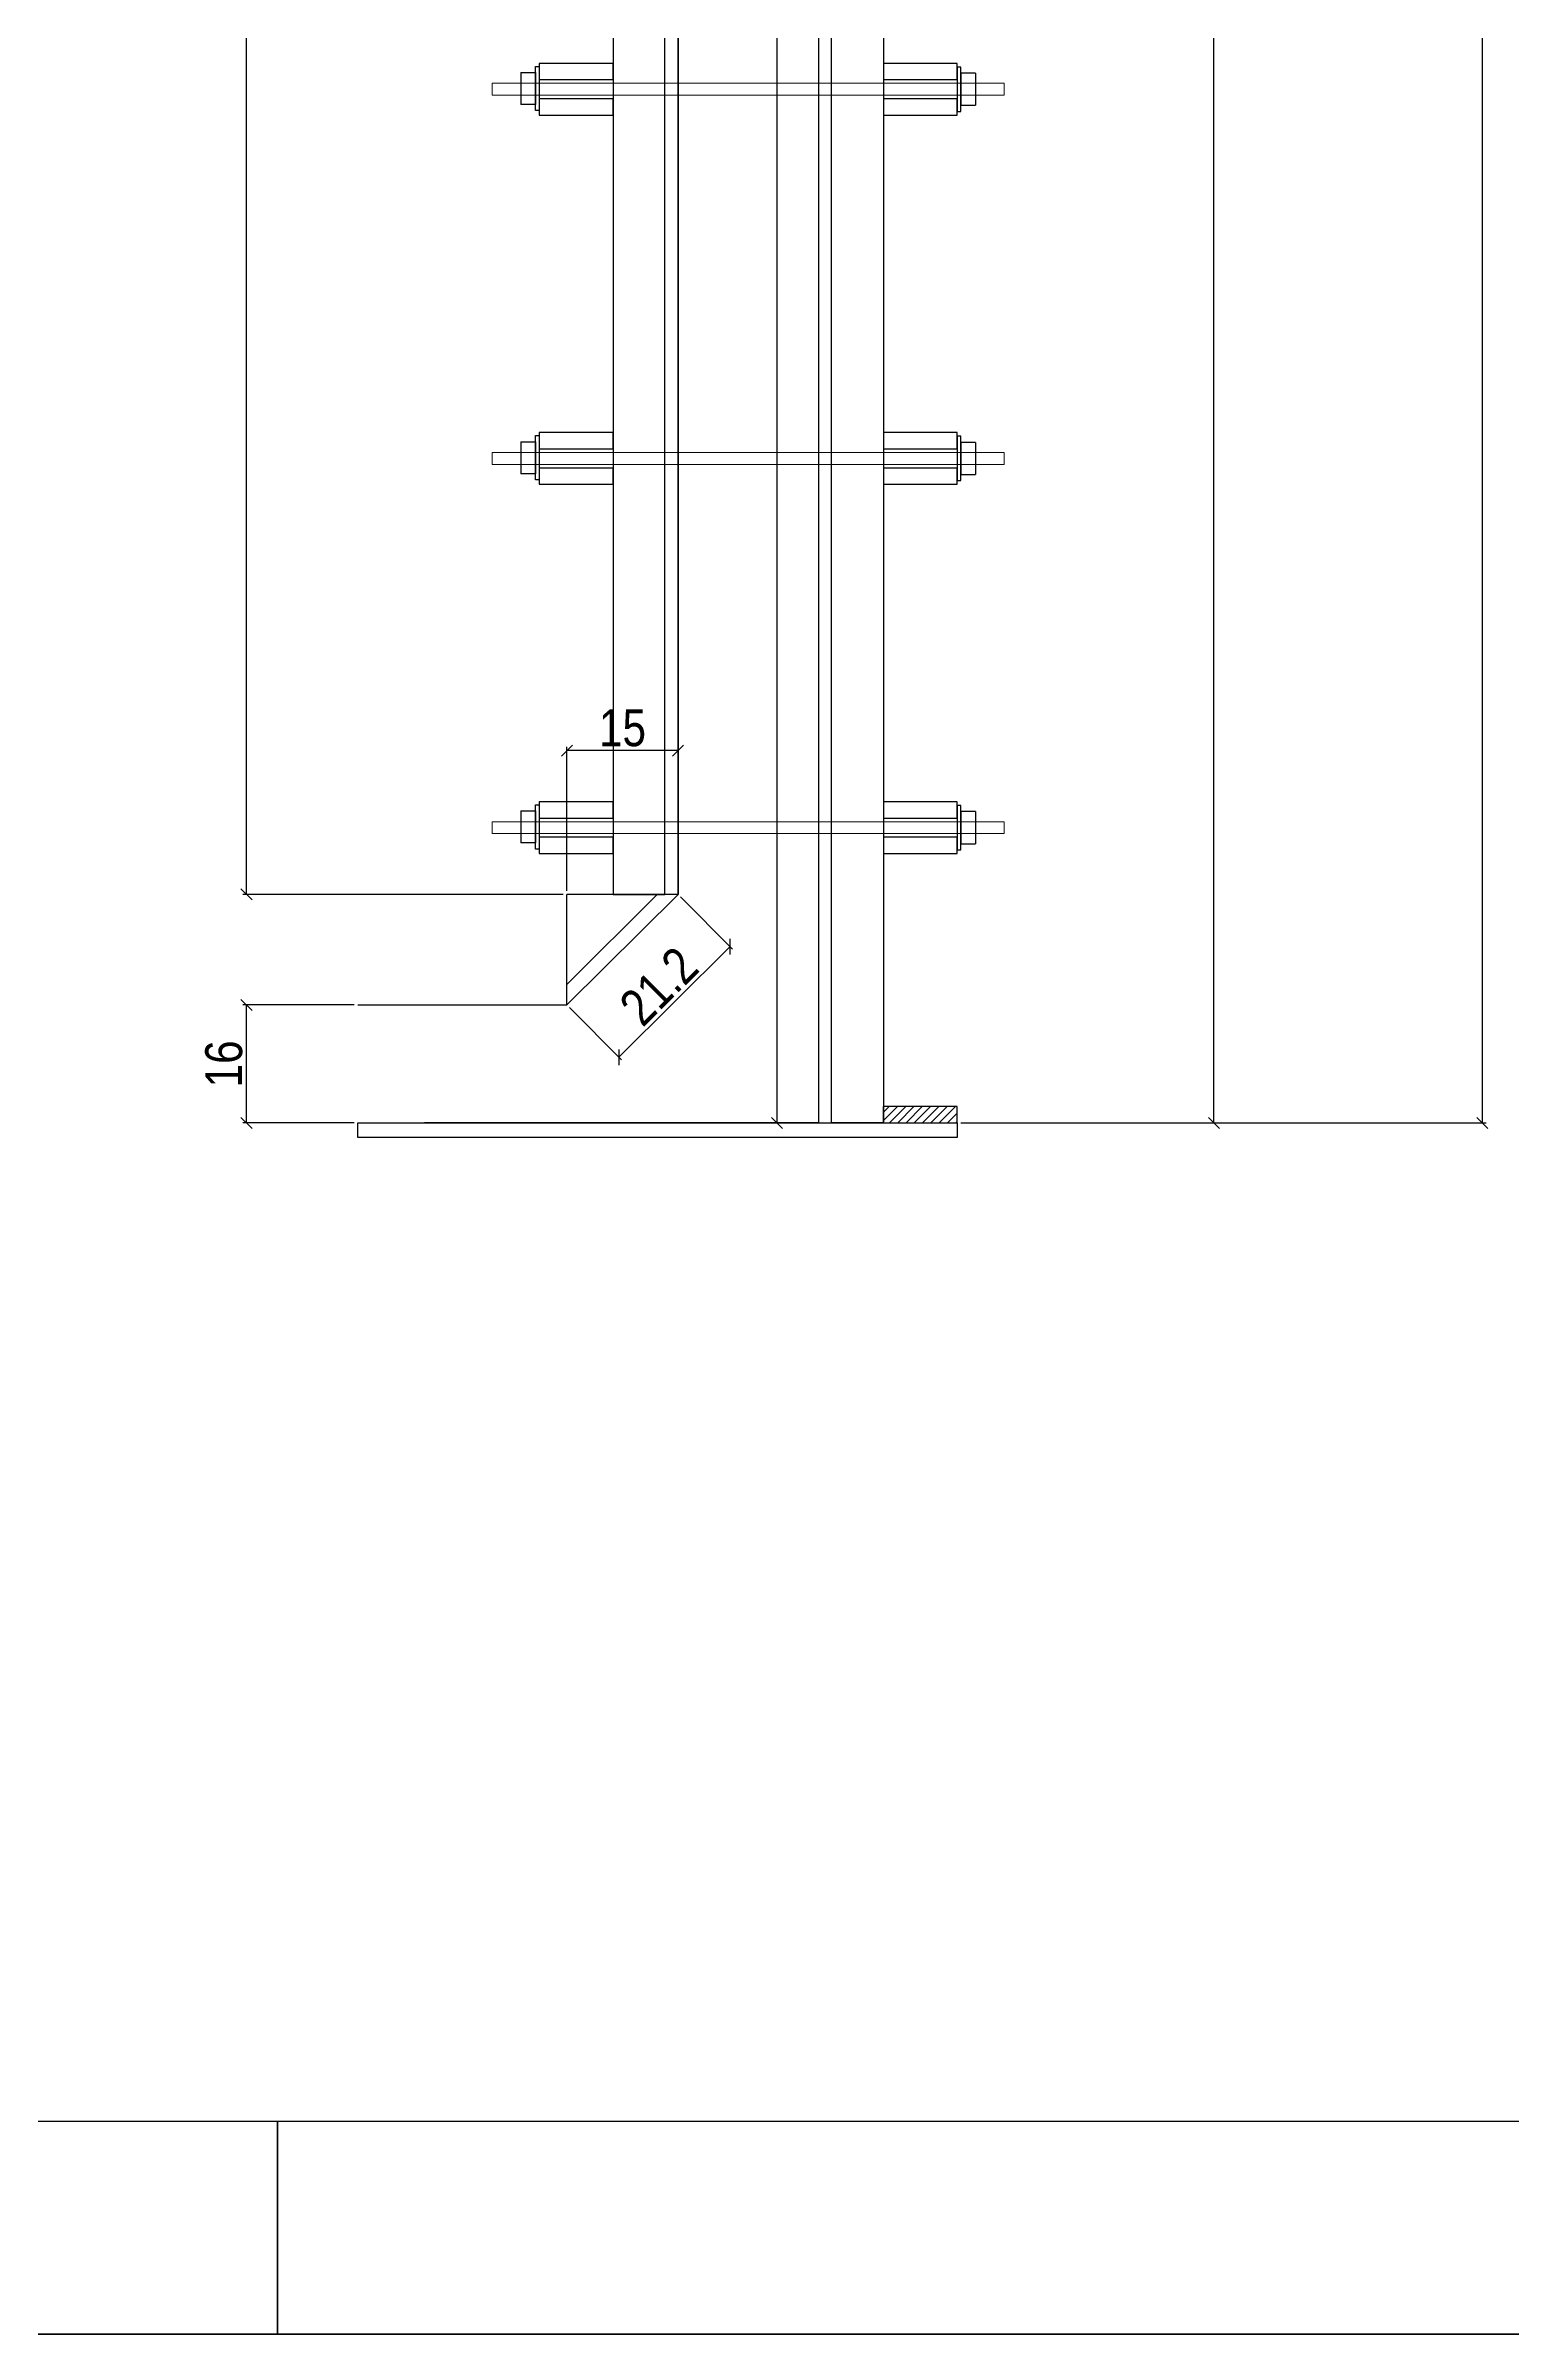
# Model space of a CAD drawing. Extents: x 142292 to 147556, y 149363 to 152785.
# Drawn here: x 144400 to 144797, y 149363 to 149983 of the extents above; entities that cross this region are included whole.
import ezdxf

# ---------------------------------------------------------------- set-up
doc = ezdxf.new("R2010")
doc.units = 0
doc.layers.get('0').update_dxf_attribs({"linetype": 'CONTINUOUS'})
doc.layers.get('DEFPOINTS').update_dxf_attribs({"linetype": 'CONTINUOUS'})
for name, color, linetype in [('1HACHURA MADEIRAS', 1, 'CONTINUOUS'), ('1SARRAFO', 1, 'CONTINUOUS'), ('COTA', 241, 'CONTINUOUS'), ('Painéis', 200, 'CONTINUOUS'), ('presilha', 1, 'CONTINUOUS'), ('SARR_3.5x7', 81, 'CONTINUOUS'), ('VIGAS', 3, 'CONTINUOUS')]:
    doc.layers.add(name, color=color, linetype=linetype)
for name, color, linetype, lineweight in [('CONCRETO', 251, 'CONTINUOUS', 25), ('FOLHA', 255, 'CONTINUOUS', 40), ('SCO-___-LAJ', 2, 'CONTINUOUS', 0)]:
    doc.layers.add(name, color=color, linetype=linetype, lineweight=lineweight)
doc.styles.add('COTA TECNICA 2X', font='techl___.ttf', dxfattribs={"height": 10})
doc.dimstyles.new('SECAO', dxfattribs={"dimscale": 0.333333, "dimtxt": 5, "dimasz": 9, "dimexe": 3, "dimexo": 3, "dimgap": 3, "dimtad": 1, "dimdec": 1, "dimlfac": 0.5, "dimzin": 12, "dimdsep": 46, "dimtxsty": 'COTA TECNICA 2X', "dimblk1": 'OBLIQUE', "dimblk2": 'OBLIQUE', "dimsah": 1, "dimcen": 0.9, "dimclrd": 4, "dimclre": 4, "dimclrt": 240, "dimadec": 1, "dimazin": 3, "dimtfac": 1, "dimtdec": 1, "dimtmove": 0, "dimatfit": 3, "dimfxl": 1, "dimtolj": 1, "dimtzin": 12, "dimarcsym": 0})

# ---------------------------------------------------------------- blocks, each defined once
blk = doc.blocks.new('_Oblique')
at = {"color": 0, "linetype": 'ByBlock', "lineweight": -2}
blk.add_line((-0.5, -0.5), (0.5, 0.5), dxfattribs=at)
blk = doc.blocks.new('*D1004')
at = {"layer": 'COTA', "color": 4, "lineweight": -2, "transparency": 16777216}
for p, q in [((144679.24, 150415.35), (144717.69, 150415.35)), ((144716.69, 149691.41), (144716.69, 150415.35)), ((144648.14, 149691.41), (144717.69, 149691.41))]:
    blk.add_line(p, q, dxfattribs=at)
at = {"layer": 'DEFPOINTS', "color": 0, "transparency": 16777216}
for p in [(144678.24, 150415.35), (144716.69, 150415.35), (144647.14, 149691.41)]:
    blk.add_point(p, dxfattribs=at)
at = {"layer": 'COTA', "color": 4, "lineweight": -2, "transparency": 16777216, "xscale": 3, "yscale": 3, "zscale": 3}
for p, rotation in [((144716.69, 150415.35), 90), ((144716.69, 149691.41), 270)]:
    blk.add_blockref('_Oblique', p, dxfattribs=dict(at, rotation=rotation))
at = {"layer": 'COTA', "color": 240, "transparency": 16777216, "insert": (144710.47, 150053.38), "char_height": 10, "attachment_point": 5, "rotation": 90, "style": 'COTA TECNICA 2X'}
blk.add_mtext('\\A1;362', dxfattribs=at)
blk = doc.blocks.new('*D1006')
at = {"layer": 'COTA', "color": 4, "lineweight": -2, "transparency": 16777216}
for p, q in [((144501.84, 150415.35), (144453.65, 150415.35)), ((144454.65, 149753.3), (144454.65, 150415.35)), ((144540.45, 149753.3), (144453.65, 149753.3))]:
    blk.add_line(p, q, dxfattribs=at)
at = {"layer": 'DEFPOINTS', "color": 0, "transparency": 16777216}
for p in [(144454.65, 150415.35), (144502.84, 150415.35), (144541.45, 149753.3)]:
    blk.add_point(p, dxfattribs=at)
at = {"layer": 'COTA', "color": 4, "lineweight": -2, "transparency": 16777216, "xscale": 3, "yscale": 3, "zscale": 3}
for p, rotation in [((144454.65, 150415.35), 90), ((144454.65, 149753.3), 270)]:
    blk.add_blockref('_Oblique', p, dxfattribs=dict(at, rotation=rotation))
at = {"layer": 'COTA', "color": 240, "transparency": 16777216, "insert": (144448.43, 150084.32), "char_height": 10, "attachment_point": 5, "rotation": 90, "style": 'COTA TECNICA 2X'}
blk.add_mtext('\\A1;331', dxfattribs=at)
blk = doc.blocks.new('*U375')
at = {"layer": '1HACHURA MADEIRAS'}
h = blk.add_hatch(dxfattribs=at)
h.set_pattern_fill('ANSI31', color=256, scale=0.5)
h.paths.add_polyline_path([(-14.01, 0), (-14.01, -4.4), (5.99, -4.4), (5.99, 0)])
at = {"layer": '1SARRAFO'}
blk.add_lwpolyline([(5.99, 0), (-14.01, 0), (-14.01, -4.4), (5.99, -4.4)], close=True, dxfattribs=at)
blk = doc.blocks.new('*D1002')
at = {"layer": 'COTA', "color": 4, "lineweight": -2, "transparency": 16777216}
for p, q in [((144483.83, 149723.35), (144453.65, 149723.35)), ((144454.65, 149691.41), (144454.65, 149723.35)), ((144483.83, 149691.41), (144453.65, 149691.41))]:
    blk.add_line(p, q, dxfattribs=at)
at = {"layer": 'DEFPOINTS', "color": 0, "transparency": 16777216}
for p in [(144454.65, 149723.35), (144484.83, 149723.35), (144484.83, 149691.41)]:
    blk.add_point(p, dxfattribs=at)
at = {"layer": 'COTA', "color": 4, "lineweight": -2, "transparency": 16777216, "xscale": 3, "yscale": 3, "zscale": 3}
for p, rotation in [((144454.65, 149723.35), 90), ((144454.65, 149691.41), 270)]:
    blk.add_blockref('_Oblique', p, dxfattribs=dict(at, rotation=rotation))
at = {"layer": 'COTA', "color": 240, "transparency": 16777216, "insert": (144448.55, 149707.38), "char_height": 10, "attachment_point": 5, "rotation": 90, "style": 'COTA TECNICA 2X'}
blk.add_mtext('\\A1;16', dxfattribs=at)
blk = doc.blocks.new('*D1003')
at = {"layer": 'DEFPOINTS', "color": 0, "transparency": 16777216}
for p in [(144598.35, 150443.35), (144609.54, 150443.35), (144609.54, 149691.41)]:
    blk.add_point(p, dxfattribs=at)
at = {"layer": 'VIGAS', "color": 4, "lineweight": -2, "transparency": 16777216}
for p, q in [((144608.54, 150443.35), (144597.35, 150443.35)), ((144598.35, 149691.41), (144598.35, 150443.35)), ((144608.54, 149691.41), (144597.35, 149691.41))]:
    blk.add_line(p, q, dxfattribs=at)
at = {"layer": 'VIGAS', "color": 4, "lineweight": -2, "transparency": 16777216, "xscale": 3, "yscale": 3, "zscale": 3}
for p, rotation in [((144598.35, 150443.35), 90), ((144598.35, 149691.41), 270)]:
    blk.add_blockref('_Oblique', p, dxfattribs=dict(at, rotation=rotation))
at = {"layer": 'VIGAS', "color": 240, "transparency": 16777216, "insert": (144592.13, 150067.38), "char_height": 10, "attachment_point": 5, "rotation": 90, "style": 'COTA TECNICA 2X'}
blk.add_mtext('\\A1;376', dxfattribs=at)
blk = doc.blocks.new('*D1000')
at = {"layer": 'COTA', "color": 4, "lineweight": -2, "transparency": 16777216}
for p, q in [((144541.45, 149754.3), (144541.45, 149793.25)), ((144571.54, 149792.25), (144541.45, 149792.25)), ((144571.54, 149754.3), (144571.54, 149793.25))]:
    blk.add_line(p, q, dxfattribs=at)
at = {"layer": 'DEFPOINTS', "color": 0, "transparency": 16777216}
for p in [(144541.45, 149792.25), (144541.45, 149753.3), (144571.54, 149753.3)]:
    blk.add_point(p, dxfattribs=at)
at = {"layer": 'COTA', "color": 4, "lineweight": -2, "transparency": 16777216, "xscale": 3, "yscale": 3, "zscale": 3, "rotation": 180}
blk.add_blockref('_Oblique', (144541.45, 149792.25), dxfattribs=at)
at = {"layer": 'COTA', "color": 4, "lineweight": -2, "transparency": 16777216, "xscale": 3, "yscale": 3, "zscale": 3}
blk.add_blockref('_Oblique', (144571.54, 149792.25), dxfattribs=at)
at = {"layer": 'COTA', "color": 240, "transparency": 16777216, "insert": (144556.49, 149798.36), "char_height": 10, "attachment_point": 5, "style": 'COTA TECNICA 2X'}
blk.add_mtext('\\A1;15', dxfattribs=at)
blk = doc.blocks.new('*D1001')
at = {"layer": 'COTA', "color": 4, "lineweight": -2, "transparency": 16777216}
for p, q in [((144572.24, 149752.59), (144586.33, 149738.44)), ((144555.54, 149709.2), (144585.63, 149739.15)), ((144542.16, 149722.64), (144556.25, 149708.49))]:
    blk.add_line(p, q, dxfattribs=at)
at = {"layer": 'DEFPOINTS', "color": 0, "transparency": 16777216}
for p in [(144571.54, 149753.3), (144585.63, 149739.15), (144541.45, 149723.35)]:
    blk.add_point(p, dxfattribs=at)
at = {"layer": 'COTA', "color": 4, "lineweight": -2, "transparency": 16777216, "xscale": 3, "yscale": 3, "zscale": 3}
for p, rotation in [((144585.63, 149739.15), 44.8703876045365), ((144555.54, 149709.2), 224.8703876045365)]:
    blk.add_blockref('_Oblique', p, dxfattribs=dict(at, rotation=rotation))
at = {"layer": 'COTA', "color": 240, "transparency": 16777216, "insert": (144566.31, 149728.46), "char_height": 10, "attachment_point": 5, "rotation": 44.87039, "style": 'COTA TECNICA 2X'}
blk.add_mtext('\\A1;21.2', dxfattribs=at)
blk = doc.blocks.new('*D1008')
at = {"layer": 'COTA', "color": 4, "lineweight": -2, "transparency": 16777216}
for p, q in [((144679.24, 150443.35), (144790.39, 150443.35)), ((144789.39, 149691.41), (144789.39, 150443.35)), ((144648.14, 149691.41), (144790.39, 149691.41))]:
    blk.add_line(p, q, dxfattribs=at)
at = {"layer": 'DEFPOINTS', "color": 0, "transparency": 16777216}
for p in [(144678.24, 150443.35), (144789.39, 150443.35), (144647.14, 149691.41)]:
    blk.add_point(p, dxfattribs=at)
at = {"layer": 'COTA', "color": 4, "lineweight": -2, "transparency": 16777216, "xscale": 3, "yscale": 3, "zscale": 3}
for p, rotation in [((144789.39, 150443.35), 90), ((144789.39, 149691.41), 270)]:
    blk.add_blockref('_Oblique', p, dxfattribs=dict(at, rotation=rotation))
at = {"layer": 'COTA', "color": 240, "transparency": 16777216, "insert": (144783.17, 150067.38), "char_height": 10, "attachment_point": 5, "rotation": 90, "style": 'COTA TECNICA 2X'}
blk.add_mtext('\\A1;376', dxfattribs=at)

msp = doc.modelspace()

# ---------------------------------------------------------------- linework, layer by layer
at = {"color": 30}
msp.add_line((147498.61, 149420.94), (142435.57, 149420.94), dxfattribs=at)
msp.add_lwpolyline([(146491.26, 150933.81), (146491.26, 149420.94), (142435.57, 149420.94), (142435.57, 152727.18), (147498.61, 152727.18)], dxfattribs=at)
at = {"layer": '1HACHURA MADEIRAS', "elevation": 0}
for points in [[(144553.94, 149978.37), (144533.94, 149978.37), (144533.94, 149973.97), (144553.94, 149973.97)], [(144647.14, 149978.37), (144627.14, 149978.37), (144627.14, 149973.97), (144647.14, 149973.97)], [(144553.94, 149968.77), (144533.94, 149968.77), (144533.94, 149964.37), (144553.94, 149964.37)], [(144647.14, 149968.77), (144627.14, 149968.77), (144627.14, 149964.37), (144647.14, 149964.37)], [(144553.94, 149878.37), (144533.94, 149878.37), (144533.94, 149873.97), (144553.94, 149873.97)], [(144647.14, 149878.37), (144627.14, 149878.37), (144627.14, 149873.97), (144647.14, 149873.97)], [(144553.94, 149868.77), (144533.94, 149868.77), (144533.94, 149864.37), (144553.94, 149864.37)], [(144647.14, 149868.77), (144627.14, 149868.77), (144627.14, 149864.37), (144647.14, 149864.37)], [(144553.94, 149778.37), (144533.94, 149778.37), (144533.94, 149773.97), (144553.94, 149773.97)], [(144647.14, 149778.37), (144627.14, 149778.37), (144627.14, 149773.97), (144647.14, 149773.97)], [(144553.94, 149768.77), (144533.94, 149768.77), (144533.94, 149764.37), (144553.94, 149764.37)], [(144647.14, 149768.77), (144627.14, 149768.77), (144627.14, 149764.37), (144647.14, 149764.37)]]:
    msp.add_lwpolyline(points, close=True, dxfattribs=at)
at = {"layer": 'CONCRETO', "linetype": 'Continuous'}
for p, q in [((144571.54, 149753.3), (144571.54, 150419.35)), ((144609.54, 150419.35), (144609.54, 149691.41)), ((144484.83, 149723.35), (144541.45, 149723.35)), ((144609.54, 149691.41), (144502.84, 149691.41))]:
    msp.add_line(p, q, dxfattribs=at)
at = {"layer": 'FOLHA'}
for p, q in [((144463.09, 149420.94), (144463.09, 149363.34)), ((147556.21, 149363.34), (142291.57, 149363.34))]:
    msp.add_line(p, q, dxfattribs=at)
at = {"layer": 'Painéis', "linetype": 'ByBlock'}
for p, q in [((144541.45, 149723.35), (144571.54, 149753.3)), ((144565.88, 149753.3), (144541.45, 149728.87)), ((144571.54, 149753.3), (144541.45, 149753.3)), ((144541.45, 149723.35), (144541.45, 149753.3))]:
    msp.add_line(p, q, dxfattribs=at)
at = {"layer": 'Painéis', "linetype": 'Continuous', "elevation": 0}
for points in [[(144567.94, 149753.3), (144567.94, 150415.35), (144571.54, 150415.35), (144571.54, 149753.3)], [(144613.14, 149691.41), (144613.14, 150415.35), (144609.54, 150415.35), (144609.54, 149691.41)]]:
    msp.add_lwpolyline(points, close=True, dxfattribs=at)
at = {"layer": 'Painéis', "linetype": 'Continuous'}
msp.add_lwpolyline([(144484.83, 149691.41), (144647.14, 149691.41), (144647.14, 149687.41), (144484.83, 149687.41)], close=True, dxfattribs=at)
at = {"layer": 'presilha'}
for p, q in [((144528.94, 149975.89, 0), (144532.94, 149975.89, 0)), ((144528.94, 149975.89, 0), (144528.94, 149967.22, 0)), ((144532.94, 149977.56, 0), (144533.94, 149977.56, 0)), ((144532.94, 149965.56, 0), (144532.94, 149977.56, 0)), ((144532.94, 149975.89, 0), (144532.94, 149967.22, 0)), ((144533.94, 149977.56, 0), (144533.94, 149965.56, 0)), ((144648.14, 149977.37), (144647.14, 149977.37)), ((144647.14, 149977.37), (144647.14, 149965.37)), ((144648.14, 149965.37), (144648.14, 149977.37)), ((144652.14, 149975.7), (144648.14, 149975.7)), ((144648.14, 149975.7), (144648.14, 149967.03)), ((144652.14, 149975.7), (144652.14, 149967.03)), ((144532.94, 149967.22, 0), (144528.94, 149967.22, 0)), ((144648.14, 149967.03), (144652.14, 149967.03)), ((144533.94, 149965.56, 0), (144532.94, 149965.56, 0)), ((144647.14, 149965.37), (144648.14, 149965.37)), ((144528.94, 149875.89, 0), (144532.94, 149875.89, 0)), ((144528.94, 149875.89, 0), (144528.94, 149867.22, 0)), ((144532.94, 149877.56, 0), (144533.94, 149877.56, 0)), ((144532.94, 149865.56, 0), (144532.94, 149877.56, 0)), ((144532.94, 149875.89, 0), (144532.94, 149867.22, 0)), ((144533.94, 149877.56, 0), (144533.94, 149865.56, 0)), ((144648.14, 149877.37), (144647.14, 149877.37)), ((144647.14, 149877.37), (144647.14, 149865.37)), ((144648.14, 149865.37), (144648.14, 149877.37)), ((144652.14, 149875.7), (144648.14, 149875.7)), ((144648.14, 149875.7), (144648.14, 149867.03)), ((144652.14, 149875.7), (144652.14, 149867.03)), ((144532.94, 149867.22, 0), (144528.94, 149867.22, 0)), ((144648.14, 149867.03), (144652.14, 149867.03)), ((144533.94, 149865.56, 0), (144532.94, 149865.56, 0)), ((144647.14, 149865.37), (144648.14, 149865.37)), ((144528.94, 149775.89, 0), (144532.94, 149775.89, 0)), ((144528.94, 149775.89, 0), (144528.94, 149767.22, 0)), ((144532.94, 149777.56, 0), (144533.94, 149777.56, 0)), ((144532.94, 149765.56, 0), (144532.94, 149777.56, 0)), ((144532.94, 149775.89, 0), (144532.94, 149767.22, 0)), ((144533.94, 149777.56, 0), (144533.94, 149765.56, 0)), ((144648.14, 149777.37), (144647.14, 149777.37)), ((144647.14, 149777.37), (144647.14, 149765.37)), ((144648.14, 149765.37), (144648.14, 149777.37)), ((144652.14, 149775.7), (144648.14, 149775.7)), ((144648.14, 149775.7), (144648.14, 149767.03)), ((144652.14, 149775.7), (144652.14, 149767.03)), ((144532.94, 149767.22, 0), (144528.94, 149767.22, 0)), ((144533.94, 149765.56, 0), (144532.94, 149765.56, 0)), ((144647.14, 149765.37), (144648.14, 149765.37)), ((144648.14, 149767.03), (144652.14, 149767.03))]:
    msp.add_line(p, q, dxfattribs=at)
at = {"layer": 'SARR_3.5x7', "elevation": 0}
for points in [[(144567.94, 150410.95), (144553.94, 150410.95), (144553.94, 149753.3), (144567.94, 149753.3)], [(144613.14, 150410.95), (144627.14, 150410.95), (144627.14, 149691.41), (144613.14, 149691.41)]]:
    msp.add_lwpolyline(points, close=True, dxfattribs=at)
at = {"layer": 'SCO-___-LAJ', "color": 1, "elevation": 0}
for points in [[(144521.23, 149972.96), (144659.84, 149972.96), (144659.84, 149969.76), (144521.23, 149969.76)], [(144521.23, 149872.96), (144659.84, 149872.96), (144659.84, 149869.76), (144521.23, 149869.76)], [(144521.23, 149772.96), (144659.84, 149772.96), (144659.84, 149769.76), (144521.23, 149769.76)]]:
    msp.add_lwpolyline(points, close=True, dxfattribs=at)

# ---------------------------------------------------------------- block references
at = {"rotation": 180}
msp.add_blockref('*U375', (144633.12, 149691.41), dxfattribs=at)

# ---------------------------------------------------------------- dimensions: what is measured, and where the dimension line sits
at = {"layer": 'COTA'}
for base, p1, p2, picture, middle in [((144789.39, 150443.35), (144647.14, 149691.41), (144678.24, 150443.35), '*D1008', (144783.17, 150067.38)), ((144454.65, 150415.35), (144541.45, 149753.3), (144502.84, 150415.35), '*D1006', (144448.43, 150084.32)), ((144716.69, 150415.35), (144647.14, 149691.41), (144678.24, 150415.35), '*D1004', (144710.47, 150053.38)), ((144454.65, 149723.35), (144484.83, 149691.41), (144484.83, 149723.35), '*D1002', (144448.55, 149707.38))]:
    dim = msp.add_linear_dim(base=base, p1=p1, p2=p2, angle=90, dimstyle='SECAO', dxfattribs=at)
    dim.commit()
    dim.dimension.update_dxf_attribs({"geometry": picture, "text_midpoint": middle})
dim = msp.add_linear_dim(base=(144541.45, 149792.25), p1=(144571.54, 149753.3), p2=(144541.45, 149753.3), dimstyle='SECAO', dxfattribs=at)
dim.commit()
dim.dimension.update_dxf_attribs({"geometry": '*D1000', "text_midpoint": (144556.49, 149798.36)})
dim = msp.add_aligned_dim(p1=(144541.45, 149723.35), p2=(144571.54, 149753.3), distance=-19.97, dimstyle='SECAO', dxfattribs=at)
dim.commit()
dim.dimension.update_dxf_attribs({"geometry": '*D1001', "text_midpoint": (144566.31, 149728.46)})
at = {"layer": 'VIGAS'}
dim = msp.add_linear_dim(base=(144598.35, 150443.35), p1=(144609.54, 149691.41), p2=(144609.54, 150443.35), angle=90, dimstyle='SECAO', dxfattribs=at)
dim.commit()
dim.dimension.update_dxf_attribs({"geometry": '*D1003', "text_midpoint": (144592.13, 150067.38)})

doc.saveas('drawing.dxf')
